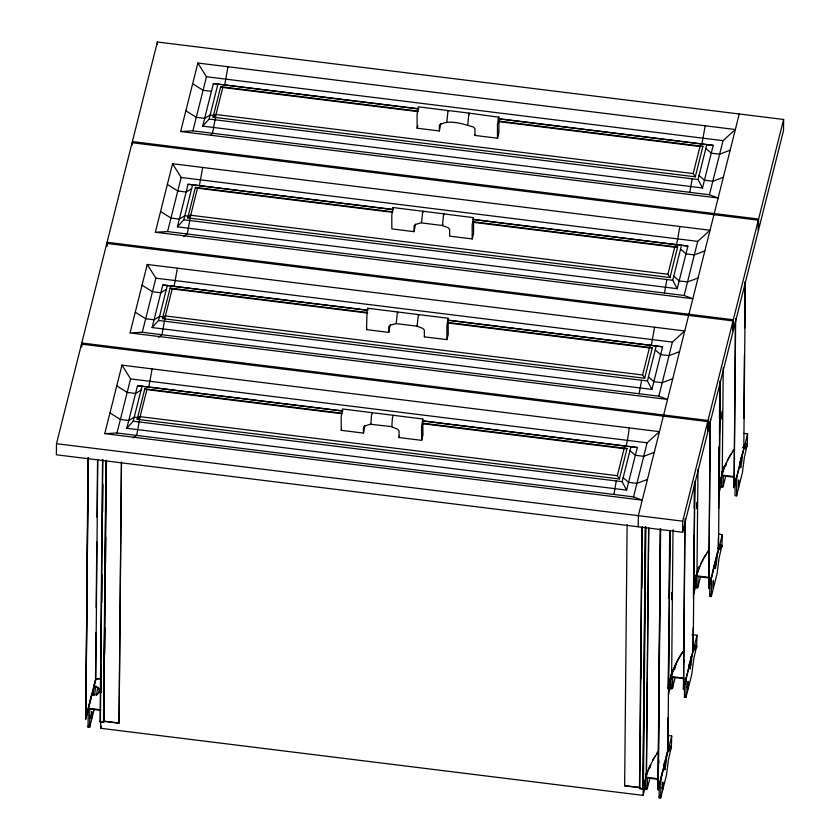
<?xml version="1.0" encoding="UTF-8"?>
<svg xmlns="http://www.w3.org/2000/svg" width="840" height="840" viewBox="0 0 840 840"><rect width="100%" height="100%" fill="white"/><g stroke="black" fill="none" stroke-linecap="round" stroke-linejoin="round"><path stroke-width="1.26" d="M56.49 443.699L56.385 454.786L682.605 532.266L707.616 432.705L707.721 421.606L81.501 344.137L56.49 443.699L682.71 521.168L707.721 421.606M81.48 346.605L81.501 344.137M81.753 346.679L81.785 342.983L106.796 243.422L733.016 320.901L732.911 331.989L707.91 431.55L708.005 420.462L733.016 320.901M97.787 459.532L95.749 679.844L85.817 718.914L87.98 457.926M85.817 718.914L88.232 457.947M85.859 718.736L88.273 457.779M89.933 717.801L91.518 718L91.508 719.964L89.649 727.346L88.064 727.157L88.242 708.236L100.8 709.79M89.649 727.346L89.817 709.044L100.527 710.367M91.518 718L91.203 718.715L91.76 711.385L91.697 719.208L94.206 709.223M95.099 680.936L93.87 686.406A6.741 0.798 -82.9 0 1 93.24 692.99L92.988 695.069M85.564 718.883L95.508 679.76L95.949 632.551M96.18 607.635L96.789 542.062M97.02 517.146L97.555 459.449M106.418 460.205L103.709 722.306L100.107 721.865L102.543 459.596M102.837 459.459L100.401 721.718L103.498 722.106L105.924 461.149M645.74 785.043L643.135 795.396L100.632 728.28L100.695 721.728M100.958 692.885L101.22 665.343M101.798 602.406L102.06 574.875M102.638 511.938L102.889 484.407M106.775 245.889L106.796 243.422M107.048 245.973L107.09 242.277L132.09 142.716L758.31 220.185L758.216 231.284L733.204 330.844L733.31 319.746L758.31 220.185M103.709 722.306L106.123 461.349M121.485 462.063L119.07 723.02L104.002 721.161L104.097 718.252M104.685 653.993L104.937 627.764M105.525 563.514L105.777 537.285M106.365 473.025L106.481 461.223M103.95 721.329L119.028 723.198L121.443 462.242M132.069 145.173L132.09 142.716M157.364 44.468L157.395 42L783.615 119.48L783.51 130.567L758.499 230.129L758.604 219.041L783.615 119.48M364.865 425.607L363.489 433.094L341.25 430.343L341.187 416.735L342.426 408.975L422.793 418.971L422.94 435.099L421.617 440.349L399.094 437.556L399.021 430.742L397.415 429.03L391.808 426.962L392.395 417.942L393.278 415.349M417.396 325.08L417.102 326.245L422.719 328.325L424.316 330.026L424.389 336.851L446.922 339.633L448.235 334.394L448.088 318.266L367.721 308.259L367.038 310.957L366.544 329.637L388.784 332.388L388.742 326.508L390.411 325.143L396.175 323.62L417.102 326.193L418.373 314.528L418.845 315.494M443.667 213.875L473.592 217.665L473.529 233.678L472.217 238.928L449.683 236.135L449.62 229.32L448.014 227.609L442.397 225.53L443.667 213.811L393.015 207.553L391.786 215.313L391.85 228.921L414.089 231.672L415.454 224.175M467.765 124.541L468.962 113.106L499.086 117.254L498.834 132.962L497.511 138.212L474.978 135.429L474.915 128.604L473.308 126.903C462.808 124.11 449.253 118.87 439.331 125.087L439.383 130.956L417.144 128.205L417.081 114.597L418.31 106.838L468.962 113.106L469.434 114.072M658.214 751.779A151.116 104.002 0.5 0 0 646.842 774.553L643.083 789.044L639.481 788.592L639.723 787.615L624.655 785.757L627.123 524.622M638.243 526.774L638.337 515.687L663.348 416.126M639.481 788.592L641.897 527.635M642.149 526.659L639.775 788.456L642.873 788.833L645.361 779.026M640.175 770.427L640.5 736.333M641.025 678.636L641.329 645.855M641.865 588.147L642.191 554.053M642.873 788.833L645.309 526.565M643.083 789.044L645.509 526.774M643.135 795.396L643.22 786.219M643.409 787.721L645.834 526.764M645.708 788.308L645.698 773.85M646.622 689.325L646.684 682.773M647.462 598.857L647.525 592.305M646.359 776.087L648.659 528.234M646.412 775.94L648.711 528.087M669.963 530.271L667.916 750.572L658.203 789.726L660.376 528.738M657.951 789.695L660.419 528.559M658.203 789.726L660.629 528.769M670.866 748.828L671.339 746.939L668.514 759.381L666.509 774.869L662.75 789.863L662.823 782.029L662.634 782.786L662.561 790.619L660.702 798L659.117 797.8L659.264 782.114M660.702 798L660.88 779.079L664.22 765.775L664.199 766.448A6.741 0.798 -82.9 0 0 664.734 768.4L664.85 769.85L665.879 763.833A6.741 0.798 -82.9 0 0 666.498 757.312L671.706 735.987L667.937 735.514M667.957 717.812L667.653 750.603L667.338 750.13M668.22 688.968L668.798 627.333M669.06 598.479L669.638 536.855M668.377 688.327L670.163 530.954M668.168 688.128L670.981 674.447M671.685 599.718L671.738 593.145M671.002 687.593L671.118 675.15M671.822 599.109L671.885 592.547M668.714 687.005L671.654 675.371L673.008 529.809M671.339 746.939L671.328 748.167L671.706 735.987M682.605 532.266L682.71 521.168M694.659 481.394L693.21 649.866L683.498 689.01L684.841 522.27M683.498 689.01L685.083 518.543M696.161 648.123L696.633 646.223L693.808 658.665L691.814 674.163L688.044 689.147L688.118 681.324L687.928 682.08L687.855 689.903L685.997 697.284L684.411 697.095L684.548 682.71M685.997 697.284L686.175 678.363L689.514 665.059L689.514 665.679A6.741 0.798 -82.9 0 0 690.029 667.684L690.144 669.134L691.173 663.117A6.741 0.798 -82.9 0 0 691.793 656.597L697 635.271L691.971 634.651M693.158 627.596L692.948 649.887L692.633 649.415M693.42 598.742L694.008 535.805M694.26 508.263L694.501 482.034M693.672 587.611L694.985 481.383M696.896 508.19L696.938 502.919M696.297 586.887L696.413 574.445M697.022 508.882L697.085 502.331M694.008 586.288L696.958 574.654L697.977 469.602M696.633 646.223L696.623 647.451L697 635.271M720.069 381.297L718.515 549.15L708.803 588.304L710.136 421.554M708.803 588.304L710.367 419.139M721.455 547.407L721.928 545.506L719.103 557.949L717.108 573.447L713.339 588.441L713.412 580.608L713.223 581.364L713.15 589.187L711.302 596.578L709.716 596.379L709.842 581.994M711.302 596.578L711.47 577.658L714.808 564.354L714.808 564.963A6.741 0.798 -82.9 0 0 715.323 566.979L715.439 568.428L716.478 562.412A6.741 0.798 -82.9 0 0 717.087 555.891L722.295 534.555L718.525 534.093M718.357 537.369L718.242 549.171L717.927 548.699M718.62 508.526L719.198 446.891M719.46 418.036L719.807 381.318M719.345 446.25L718.977 486.906L722.736 472.416A151.116 104.002 0.5 0 1 734.107 449.642M719.46 434.448L719.943 382.001M719.303 485.583L720.269 381.99M722.085 419.276L722.148 411.39M721.591 486.171L721.697 475.041M722.222 418.656L722.284 412.104M726.117 463.04A151.463 104.234 0.5 0 0 722.484 472.374L722.053 473.76L722.075 471.135M722.253 473.949L723.24 367.731M721.928 545.506L721.917 546.746L722.295 534.555M745.353 281.904L743.81 448.445L734.097 487.589L735.431 320.849M734.097 487.589L735.662 318.423M735.137 481.288L735.01 495.673L736.596 495.863L738.444 488.481L738.518 480.648L738.707 479.903L738.633 487.725L742.403 472.742L744.398 457.244L747.232 444.801L746.75 446.691M736.596 495.863L736.764 476.942L740.114 463.638L740.093 464.31A6.741 0.798 -82.9 0 0 740.628 466.263L740.744 467.712L741.773 461.695A6.741 0.798 -82.9 0 0 742.381 455.175L747.59 433.85L743.831 433.377M743.568 445.841L743.547 448.466L743.222 447.993A4.641 3.192 0.5 0 0 742.76 447.531M743.82 418.299L744.408 355.362M744.66 327.82L745.091 281.925M747.232 444.801L747.222 446.03L747.59 433.85M390.159 324.891L388.784 332.388M440.759 123.47L439.383 130.956M94.573 695.258L94.826 693.178A6.741 0.798 -82.9 0 0 95.445 686.658L93.86 686.469L95.55 686.774A6.741 4.641 0.5 0 1 98.847 692.948M664.041 765.712L664.293 763.634A6.741 0.798 -82.9 0 0 664.545 761.912M689.21 666.351L689.587 662.928M616.287 480.963L613.861 494.456M641.582 380.247L639.156 393.75M666.876 279.531L664.461 293.034M692.181 178.826L689.755 192.328M96.621 695.174L97.461 688.716M714.409 566.328L714.893 562.212M341.943 413.742L146.905 389.613L140.112 416.661L136.668 435.425L133.224 437.987M152.103 368.897L148.806 387.082M367.238 313.026L172.2 288.897L165.406 315.945L161.963 334.709L158.519 337.281M177.408 268.18L174.101 286.367M392.543 212.321L197.495 188.191L190.701 215.24L187.257 234.003L183.813 236.565M202.703 167.465L199.395 185.661M417.837 111.605L222.799 87.476L215.996 114.523L212.552 133.287L210.798 135.24M227.997 66.759L224.7 84.945M629.307 427.928L627.449 440.36L626.01 446.124L625.107 445.851L624.099 448.644L617.305 475.703L619.374 478.968L137.151 419.307L144.816 388.805L342.363 413.249M654.601 327.222L651.304 345.408L650.401 345.145L649.404 347.939L642.611 374.987L644.669 378.252L162.446 318.591L170.111 288.099L367.668 312.532M679.896 226.506L676.599 244.692L675.696 244.429L674.699 247.222L667.905 274.27L669.974 277.546L187.751 217.886L195.405 187.383L392.963 211.827M705.201 125.801L701.894 143.987L499.055 118.892M90.248 716.51L90.353 715.869M739.589 466.253L740.187 461.507M645.655 777.788L647.409 770.847M670.961 677.072L672.703 670.142M698.639 566.885L693.462 587.412M657.993 789.516L660.492 779.478M661.111 776.969L662.981 769.429M663.6 766.92L665.469 759.392M666.099 756.872L667.338 751.852M686.091 677.513L683.246 688.978M689.21 664.954L691.394 656.166M711.7 575.537L708.55 588.273M712.331 573.027L717.623 551.691M736.691 476.081L733.845 487.557M739.494 464.782L741.982 454.745M157.395 42L132.384 141.561L758.604 219.041M104.769 433.65L121.968 365.159L659.442 431.655L647.125 442.796L633.538 496.892L116.991 432.989L104.769 433.65L642.243 500.147L633.538 496.892M130.064 332.934L147.263 264.453L684.747 330.95L672.42 342.09L658.833 396.186L142.285 332.272L130.064 332.934L667.538 399.431L658.833 396.186M155.358 232.228L172.557 163.737L710.042 230.234L697.715 241.374L684.127 295.47L167.58 231.567L155.358 232.228L692.843 298.725L684.127 295.47M180.653 131.513L197.862 63.032L735.336 129.528L723.02 140.658L709.433 194.754L192.885 130.851L180.653 131.513L718.137 198.009L709.433 194.754M116.991 432.989L130.578 378.893L121.968 365.159M142.285 332.272L155.873 278.177L147.263 264.453M167.58 231.567L181.167 177.471L172.557 163.737M192.885 130.851L206.472 76.755L197.862 63.032M423.56 420.913L637.308 447.52L626.609 490.108L126.808 428.264L137.508 385.686L342.941 410.949M447.562 320.05L662.602 346.805L651.903 389.393L152.103 327.558L162.803 284.97L366.944 310.076M472.857 219.334L687.897 246.089L677.208 288.677L177.398 226.842L188.097 184.254L392.238 209.359M498.152 118.618L713.202 145.383L702.502 187.971L202.703 126.136L213.392 83.548L418.834 108.811M126.808 428.264L133.224 421.197L142.044 386.085M152.103 327.558L158.519 320.481L167.339 285.38M177.398 226.842L183.823 219.776L192.633 184.663M202.703 126.136L209.118 119.059L217.938 83.958M498.876 121.086L702.923 146.328L695.268 176.831L213.045 117.17L220.71 86.667L418.257 111.111M88.547 707.018L91.581 694.932A6.741 4.641 0.5 0 0 99.372 691.183A6.741 4.641 0.5 0 0 93.87 685.797M88.064 727.157L88.683 724.689M100.107 721.865L100.443 720.542M100.632 728.28L101.21 725.981M341.25 430.343L341.481 429.44M366.544 329.637L366.776 328.734M417.144 128.205L417.816 125.549M370.944 424.032L365.117 425.859L363.437 427.224L363.489 433.094M396.239 323.327L397.435 311.934L397.919 312.9M421.544 222.611L415.716 224.427L414.036 225.792L414.089 231.672M446.838 121.895L448.035 110.513L448.507 111.479M372.351 412.766L371.469 415.349L370.87 424.316L391.881 426.626M442.397 225.488L442.691 224.322L442.397 225.53L421.47 222.894L422.741 211.228M399.094 437.556L399.494 435.939M424.389 336.851L424.61 335.947M474.978 135.429L475.209 134.526M695.268 176.831L693.2 173.565L699.993 146.517L700.99 143.714L701.894 143.987M619.374 478.968L627.039 448.466L422.982 423.224M644.669 378.252L652.333 347.75L448.276 322.507M669.974 277.546L677.628 247.044L473.582 221.802M626.609 490.108L622.146 481.688L630.966 446.576M651.903 389.393L647.441 380.971L656.26 345.87M677.208 288.677L672.735 280.256L681.555 245.154M702.502 187.971L698.04 179.55L706.85 144.438M663.642 414.971L688.643 315.409M688.937 314.255L713.948 214.694M714.231 213.549L739.242 113.988M624.655 785.757L639.765 787.448M722.012 473.855L723.933 466.169M649.95 767.844L650.58 765.293M668.43 694.691L671.034 684.327M674.604 669.679L675.885 664.587M693.725 593.975L696.328 583.622M719.029 493.269L721.623 482.906M725.833 465.707L726.474 463.166M649.835 778.375L647.294 788.508A1.649 1.176 14.1 0 1 645.698 789.537M675.129 677.659L672.588 687.792A1.649 1.176 14.1 0 1 670.992 688.832L668.482 688.517M700.434 576.954L697.883 587.076A1.649 1.176 14.1 0 1 696.287 588.115M725.728 476.238L723.177 486.37A1.649 1.176 14.1 0 1 721.581 487.41M659.117 797.8L659.736 795.344M684.411 697.095L685.03 694.627M709.716 596.379L710.325 593.922M718.767 486.696L721.686 475.072L734.255 476.627M498.687 116.844L497.448 124.593L497.511 138.212M473.382 217.549L472.154 225.298L472.217 238.928M448.088 318.266L446.859 326.014L446.922 339.633M422.793 418.971L421.565 426.731L421.617 440.349M696.759 574.476L697.19 573.09A151.463 104.234 0.5 0 1 699.794 566.066M696.958 574.654L697.442 573.132A151.116 104.002 0.5 0 1 708.813 550.357M671.654 675.371L672.137 673.837A151.116 104.002 0.5 0 1 683.519 651.074M213.045 117.17L215.996 114.523L693.2 173.565M187.751 217.886L190.701 215.24L667.905 274.27M162.446 318.591L165.406 315.945L642.611 374.987M137.151 419.307L140.112 416.661L617.305 475.703M95.749 679.844L96.275 679.476A4.641 3.192 0.5 0 1 100.853 678.93M191.625 188.696L186.144 192.024L177.776 190.995L167.359 184.453M166.331 289.401L160.85 292.74L152.481 291.701L142.065 285.169M141.036 390.117L135.555 393.456L127.176 392.417L116.76 385.885M730.128 150.245L719.618 154.182L711.249 153.153L705.841 148.47M723.335 177.292L712.824 181.23L704.456 180.201L699.048 175.518M704.833 250.95L694.323 254.898L685.954 253.859L680.547 249.186M698.04 277.998L687.529 281.946L679.161 280.906L673.754 276.234M679.539 351.666L669.029 355.614L660.65 354.575L655.252 349.892M672.746 378.714L662.235 382.662L653.856 381.623L648.459 376.94M654.245 452.382L643.724 456.32L635.355 455.291L629.948 450.608M647.451 479.43L636.93 483.368L628.562 482.339L623.154 477.656M215.996 114.523L213.476 115.448L210.126 115.028L204.645 118.367L196.277 117.327L185.861 110.796M190.701 215.24L188.181 216.153L184.832 215.744L179.351 219.072L170.982 218.043L160.566 211.502M165.406 315.945L162.887 316.869L159.537 316.459L154.056 319.788L145.688 318.748L135.272 312.218M140.112 416.661L137.582 417.585L134.232 417.165L128.762 420.504L120.383 419.465L109.967 412.933M702.923 146.328L699.993 146.517L498.456 121.58M677.628 247.044L674.699 247.222L473.151 222.296M652.333 347.75L649.404 347.939L447.856 323.001M627.039 448.466L624.099 448.644L422.562 423.717M691.803 656.544L691.163 656.523L691.793 656.597M206.472 76.755L723.02 140.658M213.392 83.548L417.134 108.748M703.154 144.134L713.202 145.383M211.439 91.319L203.07 90.279L192.654 83.748M209.118 119.059L698.04 179.55M181.167 177.471L697.715 241.374M188.097 184.254L393.141 209.622M475.062 219.765L687.897 246.089M183.823 219.776L672.735 280.256M107.09 242.277L733.31 319.746M155.873 278.177L672.42 342.09M162.803 284.97L367.846 310.338M448.466 320.313L662.602 346.805M158.519 320.481L647.441 380.971M81.785 342.983L708.005 420.462M130.578 378.893L647.125 442.796M137.508 385.686L342.542 411.054M423.161 421.019L637.308 447.52M739.946 462.861L741.531 463.06M733.992 477.215L723.282 475.892L723.177 486.37L720.615 486.056M133.224 421.197L622.146 481.688M714.651 563.577L716.236 563.766M696.402 575.788L708.96 577.343M709.884 578.077L697.977 576.607L697.883 587.076L695.321 586.761M689.356 664.283L690.942 664.482M671.107 676.505L683.666 678.058M684.579 678.783L672.683 677.313L672.588 687.792L670.026 687.477M686.48 686.984L688.065 687.183M92.998 694.344L94.584 694.544M664.051 764.999L665.637 765.188M645.813 777.21L658.371 778.764M658.098 779.352L647.388 778.029L647.294 788.508L644.731 788.183M90.121 717.045L91.707 717.245M661.175 787.7L662.76 787.899M220.71 86.667L222.799 87.476M195.405 187.383L197.495 188.191M170.111 288.099L172.2 288.897M144.816 388.805L146.905 389.613M443.667 213.811L444.14 214.778M393.015 207.553L393.488 208.52M367.721 308.259L368.193 309.236M422.94 211.334L423.213 212.195M727.22 460.74A151.463 104.234 0.5 0 1 730.989 453.968M732.396 451.763A151.463 104.234 0.5 0 1 733.876 449.568M742.959 447.416A4.893 3.371 0.5 0 1 743.81 448.445M740.628 458.042A6.741 0.798 -82.9 0 1 740.428 459.774M734.538 459.459A6.741 4.641 0.5 0 1 734.611 458.252M700.812 563.745A151.463 104.234 0.5 0 1 705.695 554.683M707.101 552.468A151.463 104.234 0.5 0 1 708.582 550.284M696.392 575.022A1.701 1.166 0.5 0 1 695.877 575.305M717.654 548.131A4.893 3.371 0.5 0 1 718.515 549.15M709.244 560.175A6.741 4.641 0.5 0 1 709.317 558.957M671.895 673.806A151.463 104.234 0.5 0 1 683.288 650.99M671.465 675.182A1.701 1.166 0.5 0 1 670.761 675.938M692.36 648.848A4.893 3.371 0.5 0 1 693.21 649.866M684.337 662.067A6.741 4.641 0.5 0 1 684.023 659.673M646.159 775.898A1.701 1.166 0.5 0 1 645.466 776.654M648.249 769.818A151.463 104.234 0.5 0 1 650.223 765.177M652.501 760.599A151.463 104.234 0.5 0 1 655.095 756.105M656.502 753.889A151.463 104.234 0.5 0 1 657.982 751.706M667.558 750.036A4.893 3.371 0.5 0 1 667.916 750.572M95.508 679.76A4.893 3.371 0.5 0 1 100.947 678.762M659.043 762.783A6.741 4.641 0.5 0 1 658.718 760.389M97.902 693.976A6.741 4.641 0.5 0 1 96.611 694.785M669.459 749.543L669.564 750.887L670.194 745.825L669.459 749.543M694.764 648.837L694.859 650.171L695.489 645.12L694.764 648.837M720.058 548.121L720.153 549.465L720.794 544.404L720.058 548.121M745.353 447.416L745.448 448.749L746.088 443.688L745.353 447.416M717.098 555.828L716.457 555.807L717.087 555.891M742.403 455.123L741.751 455.102L742.381 455.175"/></g></svg>
